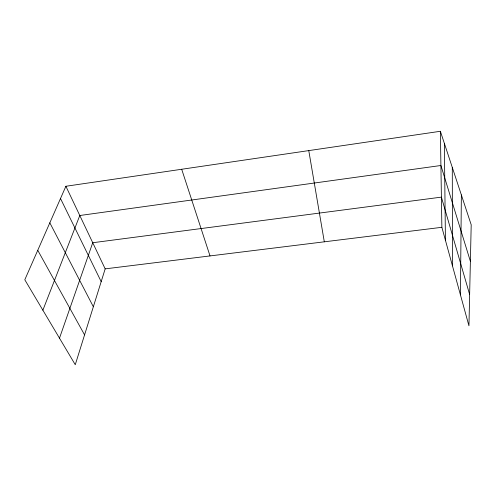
<?xml version="1.0" encoding="UTF-8"?>
<svg xmlns="http://www.w3.org/2000/svg" width="496" height="496" viewBox="0 0 496 496"><rect width="100%" height="100%" fill="white"/><g stroke="black" fill="none" stroke-linecap="round" stroke-linejoin="round"><path stroke-width="0.74" d="M460.431 294.847L461.367 194.934M65.887 186.267L105.171 268.869L75.262 364.721L24.8 279.769L65.887 186.267L440.38 131.279L471.2 224.781L468.943 325.804L441.868 227.304L440.38 131.279M59.489 338.173L92.74 242.73L441.397 197.123L469.644 294.537M42.873 310.205L79.794 215.512L440.913 165.497L470.382 261.299M105.171 268.869L441.868 227.304M37.752 250.3L84.568 334.893M49.829 222.809L93.347 306.751M60.506 198.524L101.184 281.635M181.697 169.26L210.019 255.924M308.772 150.604L324.31 241.819M444.36 143.338L445.427 240.262M452.29 167.406L452.47 265.887"/></g></svg>
